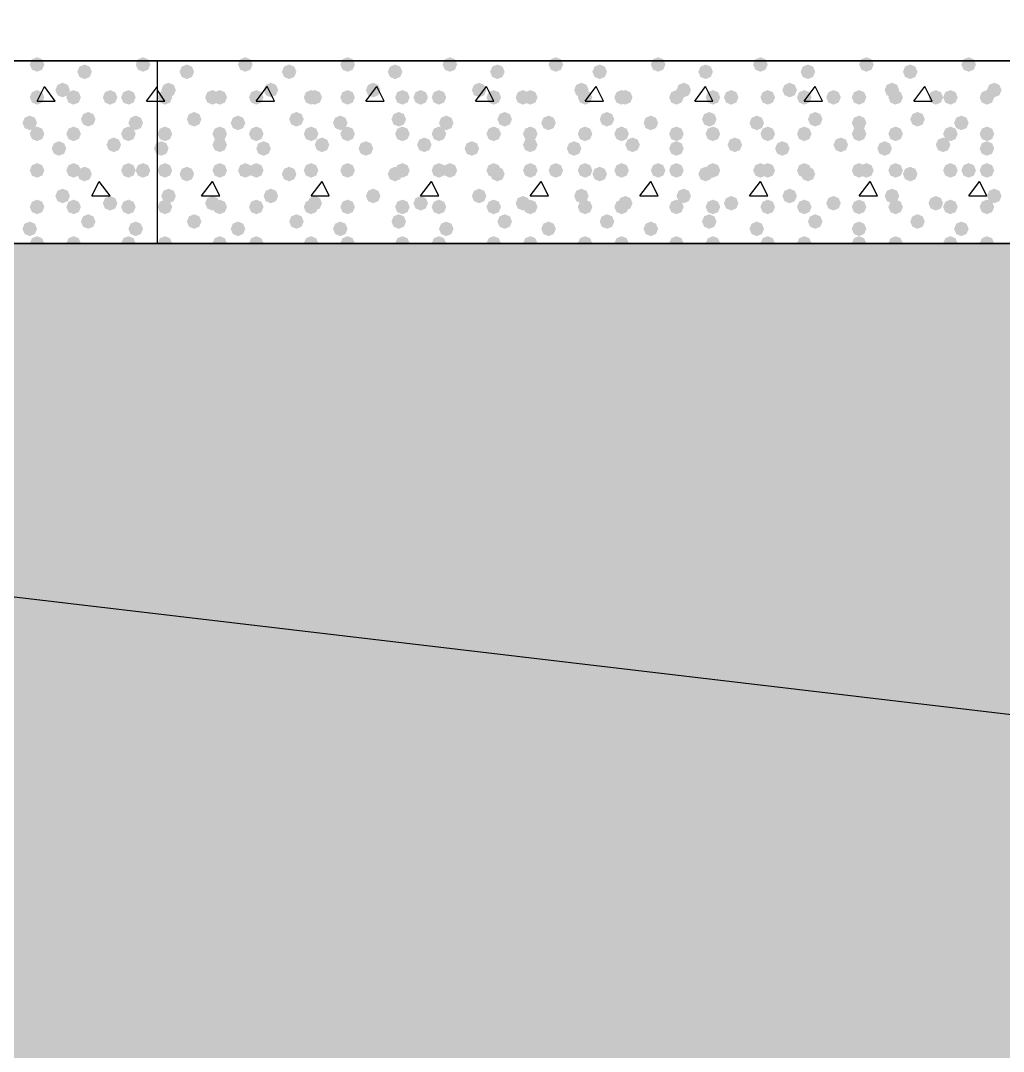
# Model space of a CAD drawing. Header units: millimetres. Extents: x 0 to 420, y 0 to 297.
# Drawn here: x 74.49 to 85.87, y 117.55 to 129.5 of the extents above; entities that cross this region are included whole.
import ezdxf

# ---------------------------------------------------------------- set-up
doc = ezdxf.new("R2010")
doc.units = ezdxf.units.MM
doc.layers.get('0').update_dxf_attribs({"linetype": 'CONTINUOUS'})

msp = doc.modelspace()

# ---------------------------------------------------------------- hatches: boundary and pattern name
at = {"true_color": 0x000007}
for points in [[(74.760667, 128.989667), (74.735796, 128.929871), (74.676, 128.905), (74.616204, 128.929871), (74.591333, 128.989667), (74.616204, 129.049462), (74.676, 129.074333), (74.735796, 129.049463)], [(75.988333, 128.989667), (75.963463, 128.929871), (75.903667, 128.905), (75.843871, 128.929871), (75.819, 128.989667), (75.843871, 129.049462), (75.903667, 129.074333), (75.963462, 129.049463)], [(75.311, 128.905), (75.286129, 128.845204), (75.226333, 128.820333), (75.166537, 128.845204), (75.141667, 128.905), (75.166537, 128.964796), (75.226333, 128.989667), (75.286129, 128.964796)], [(74.760667, 128.608667), (74.735796, 128.548871), (74.676, 128.524), (74.616204, 128.548871), (74.591333, 128.608667), (74.616204, 128.668462), (74.676, 128.693333), (74.735796, 128.668463)], [(75.057, 128.693333), (75.032129, 128.633537), (74.972333, 128.608667), (74.912538, 128.633537), (74.887667, 128.693333), (74.912537, 128.753129), (74.972333, 128.778), (75.032129, 128.753129)], [(75.184, 128.608667), (75.159129, 128.548871), (75.099333, 128.524), (75.039538, 128.548871), (75.014667, 128.608667), (75.039537, 128.668462), (75.099333, 128.693333), (75.159129, 128.668463)], [(75.607333, 128.608667), (75.582463, 128.548871), (75.522667, 128.524), (75.462871, 128.548871), (75.438, 128.608667), (75.462871, 128.668462), (75.522667, 128.693333), (75.582462, 128.668463)], [(75.819, 128.608667), (75.794129, 128.548871), (75.734333, 128.524), (75.674538, 128.548871), (75.649667, 128.608667), (75.674537, 128.668462), (75.734333, 128.693333), (75.794129, 128.668463)], [(75.353333, 128.354667), (75.328463, 128.294871), (75.268667, 128.27), (75.208871, 128.294871), (75.184, 128.354667), (75.208871, 128.414462), (75.268667, 128.439333), (75.328462, 128.414463)], [(74.676, 128.312333), (74.651129, 128.252537), (74.591333, 128.227667), (74.531537, 128.252537), (74.506667, 128.312333), (74.531537, 128.372129), (74.591333, 128.397), (74.651129, 128.372129)], [(75.903667, 128.312333), (75.878796, 128.252537), (75.819, 128.227667), (75.759204, 128.252537), (75.734333, 128.312333), (75.759204, 128.372129), (75.819, 128.397), (75.878796, 128.372129)], [(74.760667, 128.185333), (74.735796, 128.125538), (74.676, 128.100667), (74.616204, 128.125538), (74.591333, 128.185333), (74.616204, 128.245129), (74.676, 128.27), (74.735796, 128.245129)], [(75.184, 128.185333), (75.159129, 128.125538), (75.099333, 128.100667), (75.039538, 128.125538), (75.014667, 128.185333), (75.039537, 128.245129), (75.099333, 128.27), (75.159129, 128.245129)], [(75.819, 128.185333), (75.794129, 128.125538), (75.734333, 128.100667), (75.674538, 128.125538), (75.649667, 128.185333), (75.674537, 128.245129), (75.734333, 128.27), (75.794129, 128.245129)], [(75.014667, 128.016), (74.989796, 127.956204), (74.93, 127.931333), (74.870204, 127.956204), (74.845333, 128.016), (74.870204, 128.075796), (74.93, 128.100667), (74.989796, 128.075796)], [(75.649667, 128.058333), (75.624796, 127.998538), (75.565, 127.973667), (75.505204, 127.998538), (75.480333, 128.058333), (75.505204, 128.118129), (75.565, 128.143), (75.624796, 128.118129)], [(74.760667, 127.762), (74.735796, 127.702204), (74.676, 127.677333), (74.616204, 127.702204), (74.591333, 127.762), (74.616204, 127.821796), (74.676, 127.846667), (74.735796, 127.821796)], [(74.760667, 127.762), (74.735796, 127.702204), (74.676, 127.677333), (74.616204, 127.702204), (74.591333, 127.762), (74.616204, 127.821796), (74.676, 127.846667), (74.735796, 127.821796)], [(75.184, 127.762), (75.159129, 127.702204), (75.099333, 127.677333), (75.039538, 127.702204), (75.014667, 127.762), (75.039537, 127.821796), (75.099333, 127.846667), (75.159129, 127.821796)], [(75.819, 127.762), (75.794129, 127.702204), (75.734333, 127.677333), (75.674538, 127.702204), (75.649667, 127.762), (75.674537, 127.821796), (75.734333, 127.846667), (75.794129, 127.821796)], [(75.988333, 127.762), (75.963463, 127.702204), (75.903667, 127.677333), (75.843871, 127.702204), (75.819, 127.762), (75.843871, 127.821796), (75.903667, 127.846667), (75.963462, 127.821796)], [(75.311, 127.719667), (75.286129, 127.659871), (75.226333, 127.635), (75.166537, 127.659871), (75.141667, 127.719667), (75.166537, 127.779462), (75.226333, 127.804333), (75.286129, 127.779463)], [(75.057, 127.465667), (75.032129, 127.405871), (74.972333, 127.381), (74.912538, 127.405871), (74.887667, 127.465667), (74.912537, 127.525462), (74.972333, 127.550333), (75.032129, 127.525463)], [(74.760667, 127.338667), (74.735796, 127.278871), (74.676, 127.254), (74.616204, 127.278871), (74.591333, 127.338667), (74.616204, 127.398462), (74.676, 127.423333), (74.735796, 127.398463)], [(75.184, 127.338667), (75.159129, 127.278871), (75.099333, 127.254), (75.039538, 127.278871), (75.014667, 127.338667), (75.039537, 127.398462), (75.099333, 127.423333), (75.159129, 127.398463)], [(75.607333, 127.381), (75.582463, 127.321204), (75.522667, 127.296333), (75.462871, 127.321204), (75.438, 127.381), (75.462871, 127.440796), (75.522667, 127.465667), (75.582462, 127.440796)], [(75.819, 127.338667), (75.794129, 127.278871), (75.734333, 127.254), (75.674538, 127.278871), (75.649667, 127.338667), (75.674537, 127.398462), (75.734333, 127.423333), (75.794129, 127.398463)], [(75.353333, 127.169333), (75.328463, 127.109537), (75.268667, 127.084667), (75.208871, 127.109537), (75.184, 127.169333), (75.208871, 127.229129), (75.268667, 127.254), (75.328462, 127.229129)], [(74.676, 127.084667), (74.651129, 127.024871), (74.591333, 127), (74.531537, 127.024871), (74.506667, 127.084667), (74.531537, 127.144462), (74.591333, 127.169333), (74.651129, 127.144463)], [(75.903667, 127.084667), (75.878796, 127.024871), (75.819, 127), (75.759204, 127.024871), (75.734333, 127.084667), (75.759204, 127.144462), (75.819, 127.169333), (75.878796, 127.144463)], [(74.760667, 126.915333), (74.735796, 126.855538), (74.676, 126.830667), (74.616204, 126.855538), (74.591333, 126.915333), (74.616204, 126.975129), (74.676, 127), (74.735796, 126.975129)], [(75.184, 126.915333), (75.159129, 126.855538), (75.099333, 126.830667), (75.039538, 126.855538), (75.014667, 126.915333), (75.039537, 126.975129), (75.099333, 127), (75.159129, 126.975129)], [(75.819, 126.915333), (75.794129, 126.855538), (75.734333, 126.830667), (75.674538, 126.855538), (75.649667, 126.915333), (75.674537, 126.975129), (75.734333, 127), (75.794129, 126.975129)]]:
    msp.add_hatch(color=0, dxfattribs=at).paths.add_polyline_path(points, flags=0)
at = {"true_color": 0x000008}
for points in [[(77.173667, 128.989667), (77.148796, 128.929871), (77.089, 128.905), (77.029204, 128.929871), (77.004333, 128.989667), (77.029204, 129.049462), (77.089, 129.074333), (77.148796, 129.049463)], [(78.359, 128.989667), (78.334129, 128.929871), (78.274333, 128.905), (78.214538, 128.929871), (78.189667, 128.989667), (78.214537, 129.049462), (78.274333, 129.074333), (78.334129, 129.049463)], [(79.544333, 128.989667), (79.519462, 128.929871), (79.459667, 128.905), (79.399871, 128.929871), (79.375, 128.989667), (79.399871, 129.049462), (79.459667, 129.074333), (79.519462, 129.049463)], [(80.772, 128.989667), (80.747129, 128.929871), (80.687333, 128.905), (80.627538, 128.929871), (80.602667, 128.989667), (80.627537, 129.049462), (80.687333, 129.074333), (80.747129, 129.049463)], [(81.957333, 128.989667), (81.932463, 128.929871), (81.872667, 128.905), (81.812871, 128.929871), (81.788, 128.989667), (81.812871, 129.049462), (81.872667, 129.074333), (81.932462, 129.049463)], [(83.142667, 128.989667), (83.117796, 128.929871), (83.058, 128.905), (82.998204, 128.929871), (82.973333, 128.989667), (82.998204, 129.049462), (83.058, 129.074333), (83.117796, 129.049463)], [(84.370333, 128.989667), (84.345463, 128.929871), (84.285667, 128.905), (84.225871, 128.929871), (84.201, 128.989667), (84.225871, 129.049462), (84.285667, 129.074333), (84.345462, 129.049463)], [(85.555667, 128.989667), (85.530796, 128.929871), (85.471, 128.905), (85.411204, 128.929871), (85.386333, 128.989667), (85.411204, 129.049462), (85.471, 129.074333), (85.530796, 129.049463)], [(76.496333, 128.905), (76.471463, 128.845204), (76.411667, 128.820333), (76.351871, 128.845204), (76.327, 128.905), (76.351871, 128.964796), (76.411667, 128.989667), (76.471462, 128.964796)], [(77.681667, 128.905), (77.656796, 128.845204), (77.597, 128.820333), (77.537204, 128.845204), (77.512333, 128.905), (77.537204, 128.964796), (77.597, 128.989667), (77.656796, 128.964796)], [(78.909333, 128.905), (78.884462, 128.845204), (78.824667, 128.820333), (78.764871, 128.845204), (78.74, 128.905), (78.764871, 128.964796), (78.824667, 128.989667), (78.884462, 128.964796)], [(80.094667, 128.905), (80.069796, 128.845204), (80.01, 128.820333), (79.950204, 128.845204), (79.925333, 128.905), (79.950204, 128.964796), (80.01, 128.989667), (80.069796, 128.964796)], [(81.28, 128.905), (81.255129, 128.845204), (81.195333, 128.820333), (81.135538, 128.845204), (81.110667, 128.905), (81.135537, 128.964796), (81.195333, 128.989667), (81.255129, 128.964796)], [(82.507667, 128.905), (82.482796, 128.845204), (82.423, 128.820333), (82.363204, 128.845204), (82.338333, 128.905), (82.363204, 128.964796), (82.423, 128.989667), (82.482796, 128.964796)], [(83.693, 128.905), (83.668129, 128.845204), (83.608333, 128.820333), (83.548537, 128.845204), (83.523667, 128.905), (83.548537, 128.964796), (83.608333, 128.989667), (83.668129, 128.964796)], [(84.878333, 128.905), (84.853463, 128.845204), (84.793667, 128.820333), (84.733871, 128.845204), (84.709, 128.905), (84.733871, 128.964796), (84.793667, 128.989667), (84.853462, 128.964796)], [(76.242333, 128.608667), (76.217463, 128.548871), (76.157667, 128.524), (76.097871, 128.548871), (76.073, 128.608667), (76.097871, 128.668462), (76.157667, 128.693333), (76.217462, 128.668463)], [(76.284667, 128.693333), (76.259796, 128.633537), (76.2, 128.608667), (76.140204, 128.633537), (76.115333, 128.693333), (76.140204, 128.753129), (76.2, 128.778), (76.259796, 128.753129)], [(76.792667, 128.608667), (76.767796, 128.548871), (76.708, 128.524), (76.648204, 128.548871), (76.623333, 128.608667), (76.648204, 128.668462), (76.708, 128.693333), (76.767796, 128.668463)], [(76.877333, 128.608667), (76.852463, 128.548871), (76.792667, 128.524), (76.732871, 128.548871), (76.708, 128.608667), (76.732871, 128.668462), (76.792667, 128.693333), (76.852462, 128.668463)], [(77.300667, 128.608667), (77.275796, 128.548871), (77.216, 128.524), (77.156204, 128.548871), (77.131333, 128.608667), (77.156204, 128.668462), (77.216, 128.693333), (77.275796, 128.668463)], [(77.47, 128.693333), (77.445129, 128.633537), (77.385333, 128.608667), (77.325538, 128.633537), (77.300667, 128.693333), (77.325537, 128.753129), (77.385333, 128.778), (77.445129, 128.753129)], [(77.935667, 128.608667), (77.910796, 128.548871), (77.851, 128.524), (77.791204, 128.548871), (77.766333, 128.608667), (77.791204, 128.668462), (77.851, 128.693333), (77.910796, 128.668463)], [(77.978, 128.608667), (77.953129, 128.548871), (77.893333, 128.524), (77.833537, 128.548871), (77.808667, 128.608667), (77.833537, 128.668462), (77.893333, 128.693333), (77.953129, 128.668463)], [(78.359, 128.608667), (78.334129, 128.548871), (78.274333, 128.524), (78.214538, 128.548871), (78.189667, 128.608667), (78.214537, 128.668462), (78.274333, 128.693333), (78.334129, 128.668463)], [(78.655333, 128.693333), (78.630463, 128.633537), (78.570667, 128.608667), (78.510871, 128.633537), (78.486, 128.693333), (78.510871, 128.753129), (78.570667, 128.778), (78.630462, 128.753129)], [(78.994, 128.608667), (78.969129, 128.548871), (78.909333, 128.524), (78.849538, 128.548871), (78.824667, 128.608667), (78.849537, 128.668462), (78.909333, 128.693333), (78.969129, 128.668463)], [(79.205667, 128.608667), (79.180796, 128.548871), (79.121, 128.524), (79.061204, 128.548871), (79.036333, 128.608667), (79.061204, 128.668462), (79.121, 128.693333), (79.180796, 128.668463)], [(79.417333, 128.608667), (79.392463, 128.548871), (79.332667, 128.524), (79.272871, 128.548871), (79.248, 128.608667), (79.272871, 128.668462), (79.332667, 128.693333), (79.392462, 128.668463)], [(79.883, 128.693333), (79.858129, 128.633537), (79.798333, 128.608667), (79.738537, 128.633537), (79.713667, 128.693333), (79.738537, 128.753129), (79.798333, 128.778), (79.858129, 128.753129)], [(80.052333, 128.608667), (80.027463, 128.548871), (79.967667, 128.524), (79.907871, 128.548871), (79.883, 128.608667), (79.907871, 128.668462), (79.967667, 128.693333), (80.027462, 128.668463)], [(80.391, 128.608667), (80.366129, 128.548871), (80.306333, 128.524), (80.246537, 128.548871), (80.221667, 128.608667), (80.246537, 128.668462), (80.306333, 128.693333), (80.366129, 128.668463)], [(80.475667, 128.608667), (80.450796, 128.548871), (80.391, 128.524), (80.331204, 128.548871), (80.306333, 128.608667), (80.331204, 128.668462), (80.391, 128.693333), (80.450796, 128.668463)], [(81.068333, 128.693333), (81.043463, 128.633537), (80.983667, 128.608667), (80.923871, 128.633537), (80.899, 128.693333), (80.923871, 128.753129), (80.983667, 128.778), (81.043462, 128.753129)], [(81.110667, 128.608667), (81.085796, 128.548871), (81.026, 128.524), (80.966204, 128.548871), (80.941333, 128.608667), (80.966204, 128.668462), (81.026, 128.693333), (81.085796, 128.668463)], [(81.534, 128.608667), (81.509129, 128.548871), (81.449333, 128.524), (81.389538, 128.548871), (81.364667, 128.608667), (81.389537, 128.668462), (81.449333, 128.693333), (81.509129, 128.668463)], [(81.576333, 128.608667), (81.551463, 128.548871), (81.491667, 128.524), (81.431871, 128.548871), (81.407, 128.608667), (81.431871, 128.668462), (81.491667, 128.693333), (81.551462, 128.668463)], [(82.169, 128.608667), (82.144129, 128.548871), (82.084333, 128.524), (82.024538, 128.548871), (81.999667, 128.608667), (82.024537, 128.668462), (82.084333, 128.693333), (82.144129, 128.668463)], [(82.253667, 128.693333), (82.228796, 128.633537), (82.169, 128.608667), (82.109204, 128.633537), (82.084333, 128.693333), (82.109204, 128.753129), (82.169, 128.778), (82.228796, 128.753129)], [(82.592333, 128.608667), (82.567463, 128.548871), (82.507667, 128.524), (82.447871, 128.548871), (82.423, 128.608667), (82.447871, 128.668462), (82.507667, 128.693333), (82.567462, 128.668463)], [(82.804, 128.608667), (82.779129, 128.548871), (82.719333, 128.524), (82.659538, 128.548871), (82.634667, 128.608667), (82.659537, 128.668462), (82.719333, 128.693333), (82.779129, 128.668463)], [(83.227333, 128.608667), (83.202463, 128.548871), (83.142667, 128.524), (83.082871, 128.548871), (83.058, 128.608667), (83.082871, 128.668462), (83.142667, 128.693333), (83.202462, 128.668463)], [(83.481333, 128.693333), (83.456463, 128.633537), (83.396667, 128.608667), (83.336871, 128.633537), (83.312, 128.693333), (83.336871, 128.753129), (83.396667, 128.778), (83.456462, 128.753129)], [(83.650667, 128.608667), (83.625796, 128.548871), (83.566, 128.524), (83.506204, 128.548871), (83.481333, 128.608667), (83.506204, 128.668462), (83.566, 128.693333), (83.625796, 128.668463)], [(83.989333, 128.608667), (83.964462, 128.548871), (83.904667, 128.524), (83.844871, 128.548871), (83.82, 128.608667), (83.844871, 128.668462), (83.904667, 128.693333), (83.964462, 128.668463)], [(84.285667, 128.608667), (84.260796, 128.548871), (84.201, 128.524), (84.141204, 128.548871), (84.116333, 128.608667), (84.141204, 128.668462), (84.201, 128.693333), (84.260796, 128.668463)], [(84.666667, 128.693333), (84.641796, 128.633537), (84.582, 128.608667), (84.522204, 128.633537), (84.497333, 128.693333), (84.522204, 128.753129), (84.582, 128.778), (84.641796, 128.753129)], [(84.709, 128.608667), (84.684129, 128.548871), (84.624333, 128.524), (84.564538, 128.548871), (84.539667, 128.608667), (84.564537, 128.668462), (84.624333, 128.693333), (84.684129, 128.668463)], [(85.174667, 128.608667), (85.149796, 128.548871), (85.09, 128.524), (85.030204, 128.548871), (85.005333, 128.608667), (85.030204, 128.668462), (85.09, 128.693333), (85.149796, 128.668463)], [(85.344, 128.608667), (85.319129, 128.548871), (85.259333, 128.524), (85.199538, 128.548871), (85.174667, 128.608667), (85.199537, 128.668462), (85.259333, 128.693333), (85.319129, 128.668463)], [(85.767333, 128.608667), (85.742463, 128.548871), (85.682667, 128.524), (85.622871, 128.548871), (85.598, 128.608667), (85.622871, 128.668462), (85.682667, 128.693333), (85.742462, 128.668463)], [(85.852, 128.693333), (85.827129, 128.633537), (85.767333, 128.608667), (85.707538, 128.633537), (85.682667, 128.693333), (85.707537, 128.753129), (85.767333, 128.778), (85.827129, 128.753129)], [(76.581, 128.354667), (76.556129, 128.294871), (76.496333, 128.27), (76.436537, 128.294871), (76.411667, 128.354667), (76.436537, 128.414462), (76.496333, 128.439333), (76.556129, 128.414463)], [(77.766333, 128.354667), (77.741462, 128.294871), (77.681667, 128.27), (77.621871, 128.294871), (77.597, 128.354667), (77.621871, 128.414462), (77.681667, 128.439333), (77.741462, 128.414463)], [(78.951667, 128.354667), (78.926796, 128.294871), (78.867, 128.27), (78.807204, 128.294871), (78.782333, 128.354667), (78.807204, 128.414462), (78.867, 128.439333), (78.926796, 128.414463)], [(80.179333, 128.354667), (80.154462, 128.294871), (80.094667, 128.27), (80.034871, 128.294871), (80.01, 128.354667), (80.034871, 128.414462), (80.094667, 128.439333), (80.154462, 128.414463)], [(81.364667, 128.354667), (81.339796, 128.294871), (81.28, 128.27), (81.220204, 128.294871), (81.195333, 128.354667), (81.220204, 128.414462), (81.28, 128.439333), (81.339796, 128.414463)], [(82.55, 128.354667), (82.525129, 128.294871), (82.465333, 128.27), (82.405538, 128.294871), (82.380667, 128.354667), (82.405537, 128.414462), (82.465333, 128.439333), (82.525129, 128.414463)], [(83.777667, 128.354667), (83.752796, 128.294871), (83.693, 128.27), (83.633204, 128.294871), (83.608333, 128.354667), (83.633204, 128.414462), (83.693, 128.439333), (83.752796, 128.414463)], [(84.963, 128.354667), (84.938129, 128.294871), (84.878333, 128.27), (84.818537, 128.294871), (84.793667, 128.354667), (84.818537, 128.414462), (84.878333, 128.439333), (84.938129, 128.414463)], [(77.089, 128.312333), (77.064129, 128.252537), (77.004333, 128.227667), (76.944538, 128.252537), (76.919667, 128.312333), (76.944537, 128.372129), (77.004333, 128.397), (77.064129, 128.372129)], [(78.274333, 128.312333), (78.249462, 128.252537), (78.189667, 128.227667), (78.129871, 128.252537), (78.105, 128.312333), (78.129871, 128.372129), (78.189667, 128.397), (78.249462, 128.372129)], [(79.502, 128.312333), (79.477129, 128.252537), (79.417333, 128.227667), (79.357538, 128.252537), (79.332667, 128.312333), (79.357537, 128.372129), (79.417333, 128.397), (79.477129, 128.372129)], [(80.687333, 128.312333), (80.662463, 128.252537), (80.602667, 128.227667), (80.542871, 128.252537), (80.518, 128.312333), (80.542871, 128.372129), (80.602667, 128.397), (80.662462, 128.372129)], [(81.872667, 128.312333), (81.847796, 128.252537), (81.788, 128.227667), (81.728204, 128.252537), (81.703333, 128.312333), (81.728204, 128.372129), (81.788, 128.397), (81.847796, 128.372129)], [(83.100333, 128.312333), (83.075463, 128.252537), (83.015667, 128.227667), (82.955871, 128.252537), (82.931, 128.312333), (82.955871, 128.372129), (83.015667, 128.397), (83.075462, 128.372129)], [(84.285667, 128.312333), (84.260796, 128.252537), (84.201, 128.227667), (84.141204, 128.252537), (84.116333, 128.312333), (84.141204, 128.372129), (84.201, 128.397), (84.260796, 128.372129)], [(85.471, 128.312333), (85.446129, 128.252537), (85.386333, 128.227667), (85.326537, 128.252537), (85.301667, 128.312333), (85.326537, 128.372129), (85.386333, 128.397), (85.446129, 128.372129)], [(76.242333, 128.185333), (76.217463, 128.125538), (76.157667, 128.100667), (76.097871, 128.125538), (76.073, 128.185333), (76.097871, 128.245129), (76.157667, 128.27), (76.217462, 128.245129)], [(76.877333, 128.185333), (76.852463, 128.125538), (76.792667, 128.100667), (76.732871, 128.125538), (76.708, 128.185333), (76.732871, 128.245129), (76.792667, 128.27), (76.852462, 128.245129)], [(77.300667, 128.185333), (77.275796, 128.125538), (77.216, 128.100667), (77.156204, 128.125538), (77.131333, 128.185333), (77.156204, 128.245129), (77.216, 128.27), (77.275796, 128.245129)], [(77.935667, 128.185333), (77.910796, 128.125538), (77.851, 128.100667), (77.791204, 128.125538), (77.766333, 128.185333), (77.791204, 128.245129), (77.851, 128.27), (77.910796, 128.245129)], [(78.359, 128.185333), (78.334129, 128.125538), (78.274333, 128.100667), (78.214538, 128.125538), (78.189667, 128.185333), (78.214537, 128.245129), (78.274333, 128.27), (78.334129, 128.245129)], [(78.994, 128.185333), (78.969129, 128.125538), (78.909333, 128.100667), (78.849538, 128.125538), (78.824667, 128.185333), (78.849537, 128.245129), (78.909333, 128.27), (78.969129, 128.245129)], [(79.417333, 128.185333), (79.392463, 128.125538), (79.332667, 128.100667), (79.272871, 128.125538), (79.248, 128.185333), (79.272871, 128.245129), (79.332667, 128.27), (79.392462, 128.245129)], [(80.052333, 128.185333), (80.027463, 128.125538), (79.967667, 128.100667), (79.907871, 128.125538), (79.883, 128.185333), (79.907871, 128.245129), (79.967667, 128.27), (80.027462, 128.245129)], [(80.475667, 128.185333), (80.450796, 128.125538), (80.391, 128.100667), (80.331204, 128.125538), (80.306333, 128.185333), (80.331204, 128.245129), (80.391, 128.27), (80.450796, 128.245129)], [(81.110667, 128.185333), (81.085796, 128.125538), (81.026, 128.100667), (80.966204, 128.125538), (80.941333, 128.185333), (80.966204, 128.245129), (81.026, 128.27), (81.085796, 128.245129)], [(81.534, 128.185333), (81.509129, 128.125538), (81.449333, 128.100667), (81.389538, 128.125538), (81.364667, 128.185333), (81.389537, 128.245129), (81.449333, 128.27), (81.509129, 128.245129)], [(82.169, 128.185333), (82.144129, 128.125538), (82.084333, 128.100667), (82.024538, 128.125538), (81.999667, 128.185333), (82.024537, 128.245129), (82.084333, 128.27), (82.144129, 128.245129)], [(82.592333, 128.185333), (82.567463, 128.125538), (82.507667, 128.100667), (82.447871, 128.125538), (82.423, 128.185333), (82.447871, 128.245129), (82.507667, 128.27), (82.567462, 128.245129)], [(83.227333, 128.185333), (83.202463, 128.125538), (83.142667, 128.100667), (83.082871, 128.125538), (83.058, 128.185333), (83.082871, 128.245129), (83.142667, 128.27), (83.202462, 128.245129)], [(83.650667, 128.185333), (83.625796, 128.125538), (83.566, 128.100667), (83.506204, 128.125538), (83.481333, 128.185333), (83.506204, 128.245129), (83.566, 128.27), (83.625796, 128.245129)], [(84.285667, 128.185333), (84.260796, 128.125538), (84.201, 128.100667), (84.141204, 128.125538), (84.116333, 128.185333), (84.141204, 128.245129), (84.201, 128.27), (84.260796, 128.245129)], [(84.709, 128.185333), (84.684129, 128.125538), (84.624333, 128.100667), (84.564538, 128.125538), (84.539667, 128.185333), (84.564537, 128.245129), (84.624333, 128.27), (84.684129, 128.245129)], [(85.344, 128.185333), (85.319129, 128.125538), (85.259333, 128.100667), (85.199538, 128.125538), (85.174667, 128.185333), (85.199537, 128.245129), (85.259333, 128.27), (85.319129, 128.245129)], [(85.767333, 128.185333), (85.742463, 128.125538), (85.682667, 128.100667), (85.622871, 128.125538), (85.598, 128.185333), (85.622871, 128.245129), (85.682667, 128.27), (85.742462, 128.245129)], [(76.2, 128.016), (76.175129, 127.956204), (76.115333, 127.931333), (76.055538, 127.956204), (76.030667, 128.016), (76.055537, 128.075796), (76.115333, 128.100667), (76.175129, 128.075796)], [(76.877333, 128.058333), (76.852463, 127.998538), (76.792667, 127.973667), (76.732871, 127.998538), (76.708, 128.058333), (76.732871, 128.118129), (76.792667, 128.143), (76.852462, 128.118129)], [(77.385333, 128.016), (77.360463, 127.956204), (77.300667, 127.931333), (77.240871, 127.956204), (77.216, 128.016), (77.240871, 128.075796), (77.300667, 128.100667), (77.360462, 128.075796)], [(78.062667, 128.058333), (78.037796, 127.998538), (77.978, 127.973667), (77.918204, 127.998538), (77.893333, 128.058333), (77.918204, 128.118129), (77.978, 128.143), (78.037796, 128.118129)], [(78.570667, 128.016), (78.545796, 127.956204), (78.486, 127.931333), (78.426204, 127.956204), (78.401333, 128.016), (78.426204, 128.075796), (78.486, 128.100667), (78.545796, 128.075796)], [(79.248, 128.058333), (79.223129, 127.998538), (79.163333, 127.973667), (79.103538, 127.998538), (79.078667, 128.058333), (79.103537, 128.118129), (79.163333, 128.143), (79.223129, 128.118129)], [(79.798333, 128.016), (79.773463, 127.956204), (79.713667, 127.931333), (79.653871, 127.956204), (79.629, 128.016), (79.653871, 128.075796), (79.713667, 128.100667), (79.773462, 128.075796)], [(80.475667, 128.058333), (80.450796, 127.998538), (80.391, 127.973667), (80.331204, 127.998538), (80.306333, 128.058333), (80.331204, 128.118129), (80.391, 128.143), (80.450796, 128.118129)], [(80.983667, 128.016), (80.958796, 127.956204), (80.899, 127.931333), (80.839204, 127.956204), (80.814333, 128.016), (80.839204, 128.075796), (80.899, 128.100667), (80.958796, 128.075796)], [(81.661, 128.058333), (81.636129, 127.998538), (81.576333, 127.973667), (81.516537, 127.998538), (81.491667, 128.058333), (81.516537, 128.118129), (81.576333, 128.143), (81.636129, 128.118129)], [(82.169, 128.016), (82.144129, 127.956204), (82.084333, 127.931333), (82.024538, 127.956204), (81.999667, 128.016), (82.024537, 128.075796), (82.084333, 128.100667), (82.144129, 128.075796)], [(82.846333, 128.058333), (82.821462, 127.998538), (82.761667, 127.973667), (82.701871, 127.998538), (82.677, 128.058333), (82.701871, 128.118129), (82.761667, 128.143), (82.821462, 128.118129)], [(83.396667, 128.016), (83.371796, 127.956204), (83.312, 127.931333), (83.252204, 127.956204), (83.227333, 128.016), (83.252204, 128.075796), (83.312, 128.100667), (83.371796, 128.075796)], [(84.074, 128.058333), (84.049129, 127.998538), (83.989333, 127.973667), (83.929538, 127.998538), (83.904667, 128.058333), (83.929537, 128.118129), (83.989333, 128.143), (84.049129, 128.118129)], [(84.582, 128.016), (84.557129, 127.956204), (84.497333, 127.931333), (84.437538, 127.956204), (84.412667, 128.016), (84.437537, 128.075796), (84.497333, 128.100667), (84.557129, 128.075796)], [(85.259333, 128.058333), (85.234462, 127.998538), (85.174667, 127.973667), (85.114871, 127.998538), (85.09, 128.058333), (85.114871, 128.118129), (85.174667, 128.143), (85.234462, 128.118129)], [(85.767333, 128.016), (85.742463, 127.956204), (85.682667, 127.931333), (85.622871, 127.956204), (85.598, 128.016), (85.622871, 128.075796), (85.682667, 128.100667), (85.742462, 128.075796)], [(76.242333, 127.762), (76.217463, 127.702204), (76.157667, 127.677333), (76.097871, 127.702204), (76.073, 127.762), (76.097871, 127.821796), (76.157667, 127.846667), (76.217462, 127.821796)], [(76.877333, 127.762), (76.852463, 127.702204), (76.792667, 127.677333), (76.732871, 127.702204), (76.708, 127.762), (76.732871, 127.821796), (76.792667, 127.846667), (76.852462, 127.821796)], [(77.173667, 127.762), (77.148796, 127.702204), (77.089, 127.677333), (77.029204, 127.702204), (77.004333, 127.762), (77.029204, 127.821796), (77.089, 127.846667), (77.148796, 127.821796)], [(77.300667, 127.762), (77.275796, 127.702204), (77.216, 127.677333), (77.156204, 127.702204), (77.131333, 127.762), (77.156204, 127.821796), (77.216, 127.846667), (77.275796, 127.821796)], [(77.935667, 127.762), (77.910796, 127.702204), (77.851, 127.677333), (77.791204, 127.702204), (77.766333, 127.762), (77.791204, 127.821796), (77.851, 127.846667), (77.910796, 127.821796)], [(78.359, 127.762), (78.334129, 127.702204), (78.274333, 127.677333), (78.214538, 127.702204), (78.189667, 127.762), (78.214537, 127.821796), (78.274333, 127.846667), (78.334129, 127.821796)], [(78.359, 127.762), (78.334129, 127.702204), (78.274333, 127.677333), (78.214538, 127.702204), (78.189667, 127.762), (78.214537, 127.821796), (78.274333, 127.846667), (78.334129, 127.821796)], [(78.994, 127.762), (78.969129, 127.702204), (78.909333, 127.677333), (78.849538, 127.702204), (78.824667, 127.762), (78.849537, 127.821796), (78.909333, 127.846667), (78.969129, 127.821796)], [(79.417333, 127.762), (79.392463, 127.702204), (79.332667, 127.677333), (79.272871, 127.702204), (79.248, 127.762), (79.272871, 127.821796), (79.332667, 127.846667), (79.392462, 127.821796)], [(79.544333, 127.762), (79.519462, 127.702204), (79.459667, 127.677333), (79.399871, 127.702204), (79.375, 127.762), (79.399871, 127.821796), (79.459667, 127.846667), (79.519462, 127.821796)], [(80.052333, 127.762), (80.027463, 127.702204), (79.967667, 127.677333), (79.907871, 127.702204), (79.883, 127.762), (79.907871, 127.821796), (79.967667, 127.846667), (80.027462, 127.821796)], [(80.475667, 127.762), (80.450796, 127.702204), (80.391, 127.677333), (80.331204, 127.702204), (80.306333, 127.762), (80.331204, 127.821796), (80.391, 127.846667), (80.450796, 127.821796)], [(80.772, 127.762), (80.747129, 127.702204), (80.687333, 127.677333), (80.627538, 127.702204), (80.602667, 127.762), (80.627537, 127.821796), (80.687333, 127.846667), (80.747129, 127.821796)], [(81.110667, 127.762), (81.085796, 127.702204), (81.026, 127.677333), (80.966204, 127.702204), (80.941333, 127.762), (80.966204, 127.821796), (81.026, 127.846667), (81.085796, 127.821796)], [(81.534, 127.762), (81.509129, 127.702204), (81.449333, 127.677333), (81.389538, 127.702204), (81.364667, 127.762), (81.389537, 127.821796), (81.449333, 127.846667), (81.509129, 127.821796)], [(81.957333, 127.762), (81.932463, 127.702204), (81.872667, 127.677333), (81.812871, 127.702204), (81.788, 127.762), (81.812871, 127.821796), (81.872667, 127.846667), (81.932462, 127.821796)], [(82.169, 127.762), (82.144129, 127.702204), (82.084333, 127.677333), (82.024538, 127.702204), (81.999667, 127.762), (82.024537, 127.821796), (82.084333, 127.846667), (82.144129, 127.821796)], [(82.592333, 127.762), (82.567463, 127.702204), (82.507667, 127.677333), (82.447871, 127.702204), (82.423, 127.762), (82.447871, 127.821796), (82.507667, 127.846667), (82.567462, 127.821796)], [(83.142667, 127.762), (83.117796, 127.702204), (83.058, 127.677333), (82.998204, 127.702204), (82.973333, 127.762), (82.998204, 127.821796), (83.058, 127.846667), (83.117796, 127.821796)], [(83.227333, 127.762), (83.202463, 127.702204), (83.142667, 127.677333), (83.082871, 127.702204), (83.058, 127.762), (83.082871, 127.821796), (83.142667, 127.846667), (83.202462, 127.821796)], [(83.650667, 127.762), (83.625796, 127.702204), (83.566, 127.677333), (83.506204, 127.702204), (83.481333, 127.762), (83.506204, 127.821796), (83.566, 127.846667), (83.625796, 127.821796)], [(84.285667, 127.762), (84.260796, 127.702204), (84.201, 127.677333), (84.141204, 127.702204), (84.116333, 127.762), (84.141204, 127.821796), (84.201, 127.846667), (84.260796, 127.821796)], [(84.370333, 127.762), (84.345463, 127.702204), (84.285667, 127.677333), (84.225871, 127.702204), (84.201, 127.762), (84.225871, 127.821796), (84.285667, 127.846667), (84.345462, 127.821796)], [(84.709, 127.762), (84.684129, 127.702204), (84.624333, 127.677333), (84.564538, 127.702204), (84.539667, 127.762), (84.564537, 127.821796), (84.624333, 127.846667), (84.684129, 127.821796)], [(85.344, 127.762), (85.319129, 127.702204), (85.259333, 127.677333), (85.199538, 127.702204), (85.174667, 127.762), (85.199537, 127.821796), (85.259333, 127.846667), (85.319129, 127.821796)], [(85.555667, 127.762), (85.530796, 127.702204), (85.471, 127.677333), (85.411204, 127.702204), (85.386333, 127.762), (85.411204, 127.821796), (85.471, 127.846667), (85.530796, 127.821796)], [(85.767333, 127.762), (85.742463, 127.702204), (85.682667, 127.677333), (85.622871, 127.702204), (85.598, 127.762), (85.622871, 127.821796), (85.682667, 127.846667), (85.742462, 127.821796)], [(76.496333, 127.719667), (76.471463, 127.659871), (76.411667, 127.635), (76.351871, 127.659871), (76.327, 127.719667), (76.351871, 127.779462), (76.411667, 127.804333), (76.471462, 127.779463)], [(77.681667, 127.719667), (77.656796, 127.659871), (77.597, 127.635), (77.537204, 127.659871), (77.512333, 127.719667), (77.537204, 127.779462), (77.597, 127.804333), (77.656796, 127.779463)], [(78.909333, 127.719667), (78.884462, 127.659871), (78.824667, 127.635), (78.764871, 127.659871), (78.74, 127.719667), (78.764871, 127.779462), (78.824667, 127.804333), (78.884462, 127.779463)], [(80.094667, 127.719667), (80.069796, 127.659871), (80.01, 127.635), (79.950204, 127.659871), (79.925333, 127.719667), (79.950204, 127.779462), (80.01, 127.804333), (80.069796, 127.779463)], [(81.28, 127.719667), (81.255129, 127.659871), (81.195333, 127.635), (81.135538, 127.659871), (81.110667, 127.719667), (81.135537, 127.779462), (81.195333, 127.804333), (81.255129, 127.779463)], [(82.507667, 127.719667), (82.482796, 127.659871), (82.423, 127.635), (82.363204, 127.659871), (82.338333, 127.719667), (82.363204, 127.779462), (82.423, 127.804333), (82.482796, 127.779463)], [(83.693, 127.719667), (83.668129, 127.659871), (83.608333, 127.635), (83.548537, 127.659871), (83.523667, 127.719667), (83.548537, 127.779462), (83.608333, 127.804333), (83.668129, 127.779463)], [(84.878333, 127.719667), (84.853463, 127.659871), (84.793667, 127.635), (84.733871, 127.659871), (84.709, 127.719667), (84.733871, 127.779462), (84.793667, 127.804333), (84.853462, 127.779463)], [(76.284667, 127.465667), (76.259796, 127.405871), (76.2, 127.381), (76.140204, 127.405871), (76.115333, 127.465667), (76.140204, 127.525462), (76.2, 127.550333), (76.259796, 127.525463)], [(77.47, 127.465667), (77.445129, 127.405871), (77.385333, 127.381), (77.325538, 127.405871), (77.300667, 127.465667), (77.325537, 127.525462), (77.385333, 127.550333), (77.445129, 127.525463)], [(78.655333, 127.465667), (78.630463, 127.405871), (78.570667, 127.381), (78.510871, 127.405871), (78.486, 127.465667), (78.510871, 127.525462), (78.570667, 127.550333), (78.630462, 127.525463)], [(79.883, 127.465667), (79.858129, 127.405871), (79.798333, 127.381), (79.738537, 127.405871), (79.713667, 127.465667), (79.738537, 127.525462), (79.798333, 127.550333), (79.858129, 127.525463)], [(81.068333, 127.465667), (81.043463, 127.405871), (80.983667, 127.381), (80.923871, 127.405871), (80.899, 127.465667), (80.923871, 127.525462), (80.983667, 127.550333), (81.043462, 127.525463)], [(82.253667, 127.465667), (82.228796, 127.405871), (82.169, 127.381), (82.109204, 127.405871), (82.084333, 127.465667), (82.109204, 127.525462), (82.169, 127.550333), (82.228796, 127.525463)], [(83.481333, 127.465667), (83.456463, 127.405871), (83.396667, 127.381), (83.336871, 127.405871), (83.312, 127.465667), (83.336871, 127.525462), (83.396667, 127.550333), (83.456462, 127.525463)], [(84.666667, 127.465667), (84.641796, 127.405871), (84.582, 127.381), (84.522204, 127.405871), (84.497333, 127.465667), (84.522204, 127.525462), (84.582, 127.550333), (84.641796, 127.525463)], [(85.852, 127.465667), (85.827129, 127.405871), (85.767333, 127.381), (85.707538, 127.405871), (85.682667, 127.465667), (85.707537, 127.525462), (85.767333, 127.550333), (85.827129, 127.525463)], [(76.242333, 127.338667), (76.217463, 127.278871), (76.157667, 127.254), (76.097871, 127.278871), (76.073, 127.338667), (76.097871, 127.398462), (76.157667, 127.423333), (76.217462, 127.398463)], [(76.792667, 127.381), (76.767796, 127.321204), (76.708, 127.296333), (76.648204, 127.321204), (76.623333, 127.381), (76.648204, 127.440796), (76.708, 127.465667), (76.767796, 127.440796)], [(76.877333, 127.338667), (76.852463, 127.278871), (76.792667, 127.254), (76.732871, 127.278871), (76.708, 127.338667), (76.732871, 127.398462), (76.792667, 127.423333), (76.852462, 127.398463)], [(77.300667, 127.338667), (77.275796, 127.278871), (77.216, 127.254), (77.156204, 127.278871), (77.131333, 127.338667), (77.156204, 127.398462), (77.216, 127.423333), (77.275796, 127.398463)], [(77.935667, 127.338667), (77.910796, 127.278871), (77.851, 127.254), (77.791204, 127.278871), (77.766333, 127.338667), (77.791204, 127.398462), (77.851, 127.423333), (77.910796, 127.398463)], [(77.978, 127.381), (77.953129, 127.321204), (77.893333, 127.296333), (77.833537, 127.321204), (77.808667, 127.381), (77.833537, 127.440796), (77.893333, 127.465667), (77.953129, 127.440796)], [(78.359, 127.338667), (78.334129, 127.278871), (78.274333, 127.254), (78.214538, 127.278871), (78.189667, 127.338667), (78.214537, 127.398462), (78.274333, 127.423333), (78.334129, 127.398463)], [(78.994, 127.338667), (78.969129, 127.278871), (78.909333, 127.254), (78.849538, 127.278871), (78.824667, 127.338667), (78.849537, 127.398462), (78.909333, 127.423333), (78.969129, 127.398463)], [(79.205667, 127.381), (79.180796, 127.321204), (79.121, 127.296333), (79.061204, 127.321204), (79.036333, 127.381), (79.061204, 127.440796), (79.121, 127.465667), (79.180796, 127.440796)], [(79.417333, 127.338667), (79.392463, 127.278871), (79.332667, 127.254), (79.272871, 127.278871), (79.248, 127.338667), (79.272871, 127.398462), (79.332667, 127.423333), (79.392462, 127.398463)], [(80.052333, 127.338667), (80.027463, 127.278871), (79.967667, 127.254), (79.907871, 127.278871), (79.883, 127.338667), (79.907871, 127.398462), (79.967667, 127.423333), (80.027462, 127.398463)], [(80.391, 127.381), (80.366129, 127.321204), (80.306333, 127.296333), (80.246537, 127.321204), (80.221667, 127.381), (80.246537, 127.440796), (80.306333, 127.465667), (80.366129, 127.440796)], [(80.475667, 127.338667), (80.450796, 127.278871), (80.391, 127.254), (80.331204, 127.278871), (80.306333, 127.338667), (80.331204, 127.398462), (80.391, 127.423333), (80.450796, 127.398463)], [(81.110667, 127.338667), (81.085796, 127.278871), (81.026, 127.254), (80.966204, 127.278871), (80.941333, 127.338667), (80.966204, 127.398462), (81.026, 127.423333), (81.085796, 127.398463)], [(81.534, 127.338667), (81.509129, 127.278871), (81.449333, 127.254), (81.389538, 127.278871), (81.364667, 127.338667), (81.389537, 127.398462), (81.449333, 127.423333), (81.509129, 127.398463)], [(81.576333, 127.381), (81.551463, 127.321204), (81.491667, 127.296333), (81.431871, 127.321204), (81.407, 127.381), (81.431871, 127.440796), (81.491667, 127.465667), (81.551462, 127.440796)], [(82.169, 127.338667), (82.144129, 127.278871), (82.084333, 127.254), (82.024538, 127.278871), (81.999667, 127.338667), (82.024537, 127.398462), (82.084333, 127.423333), (82.144129, 127.398463)], [(82.592333, 127.338667), (82.567463, 127.278871), (82.507667, 127.254), (82.447871, 127.278871), (82.423, 127.338667), (82.447871, 127.398462), (82.507667, 127.423333), (82.567462, 127.398463)], [(82.804, 127.381), (82.779129, 127.321204), (82.719333, 127.296333), (82.659538, 127.321204), (82.634667, 127.381), (82.659537, 127.440796), (82.719333, 127.465667), (82.779129, 127.440796)], [(83.227333, 127.338667), (83.202463, 127.278871), (83.142667, 127.254), (83.082871, 127.278871), (83.058, 127.338667), (83.082871, 127.398462), (83.142667, 127.423333), (83.202462, 127.398463)], [(83.650667, 127.338667), (83.625796, 127.278871), (83.566, 127.254), (83.506204, 127.278871), (83.481333, 127.338667), (83.506204, 127.398462), (83.566, 127.423333), (83.625796, 127.398463)], [(83.989333, 127.381), (83.964462, 127.321204), (83.904667, 127.296333), (83.844871, 127.321204), (83.82, 127.381), (83.844871, 127.440796), (83.904667, 127.465667), (83.964462, 127.440796)], [(84.285667, 127.338667), (84.260796, 127.278871), (84.201, 127.254), (84.141204, 127.278871), (84.116333, 127.338667), (84.141204, 127.398462), (84.201, 127.423333), (84.260796, 127.398463)], [(84.709, 127.338667), (84.684129, 127.278871), (84.624333, 127.254), (84.564538, 127.278871), (84.539667, 127.338667), (84.564537, 127.398462), (84.624333, 127.423333), (84.684129, 127.398463)], [(85.174667, 127.381), (85.149796, 127.321204), (85.09, 127.296333), (85.030204, 127.321204), (85.005333, 127.381), (85.030204, 127.440796), (85.09, 127.465667), (85.149796, 127.440796)], [(85.344, 127.338667), (85.319129, 127.278871), (85.259333, 127.254), (85.199538, 127.278871), (85.174667, 127.338667), (85.199537, 127.398462), (85.259333, 127.423333), (85.319129, 127.398463)], [(85.767333, 127.338667), (85.742463, 127.278871), (85.682667, 127.254), (85.622871, 127.278871), (85.598, 127.338667), (85.622871, 127.398462), (85.682667, 127.423333), (85.742462, 127.398463)], [(76.581, 127.169333), (76.556129, 127.109537), (76.496333, 127.084667), (76.436537, 127.109537), (76.411667, 127.169333), (76.436537, 127.229129), (76.496333, 127.254), (76.556129, 127.229129)], [(77.766333, 127.169333), (77.741462, 127.109537), (77.681667, 127.084667), (77.621871, 127.109537), (77.597, 127.169333), (77.621871, 127.229129), (77.681667, 127.254), (77.741462, 127.229129)], [(78.951667, 127.169333), (78.926796, 127.109537), (78.867, 127.084667), (78.807204, 127.109537), (78.782333, 127.169333), (78.807204, 127.229129), (78.867, 127.254), (78.926796, 127.229129)], [(80.179333, 127.169333), (80.154462, 127.109537), (80.094667, 127.084667), (80.034871, 127.109537), (80.01, 127.169333), (80.034871, 127.229129), (80.094667, 127.254), (80.154462, 127.229129)], [(81.364667, 127.169333), (81.339796, 127.109537), (81.28, 127.084667), (81.220204, 127.109537), (81.195333, 127.169333), (81.220204, 127.229129), (81.28, 127.254), (81.339796, 127.229129)], [(82.55, 127.169333), (82.525129, 127.109537), (82.465333, 127.084667), (82.405538, 127.109537), (82.380667, 127.169333), (82.405537, 127.229129), (82.465333, 127.254), (82.525129, 127.229129)], [(83.777667, 127.169333), (83.752796, 127.109537), (83.693, 127.084667), (83.633204, 127.109537), (83.608333, 127.169333), (83.633204, 127.229129), (83.693, 127.254), (83.752796, 127.229129)], [(84.963, 127.169333), (84.938129, 127.109537), (84.878333, 127.084667), (84.818537, 127.109537), (84.793667, 127.169333), (84.818537, 127.229129), (84.878333, 127.254), (84.938129, 127.229129)], [(77.089, 127.084667), (77.064129, 127.024871), (77.004333, 127), (76.944538, 127.024871), (76.919667, 127.084667), (76.944537, 127.144462), (77.004333, 127.169333), (77.064129, 127.144463)], [(78.274333, 127.084667), (78.249462, 127.024871), (78.189667, 127), (78.129871, 127.024871), (78.105, 127.084667), (78.129871, 127.144462), (78.189667, 127.169333), (78.249462, 127.144463)], [(79.502, 127.084667), (79.477129, 127.024871), (79.417333, 127), (79.357538, 127.024871), (79.332667, 127.084667), (79.357537, 127.144462), (79.417333, 127.169333), (79.477129, 127.144463)], [(80.687333, 127.084667), (80.662463, 127.024871), (80.602667, 127), (80.542871, 127.024871), (80.518, 127.084667), (80.542871, 127.144462), (80.602667, 127.169333), (80.662462, 127.144463)], [(81.872667, 127.084667), (81.847796, 127.024871), (81.788, 127), (81.728204, 127.024871), (81.703333, 127.084667), (81.728204, 127.144462), (81.788, 127.169333), (81.847796, 127.144463)], [(83.100333, 127.084667), (83.075463, 127.024871), (83.015667, 127), (82.955871, 127.024871), (82.931, 127.084667), (82.955871, 127.144462), (83.015667, 127.169333), (83.075462, 127.144463)], [(84.285667, 127.084667), (84.260796, 127.024871), (84.201, 127), (84.141204, 127.024871), (84.116333, 127.084667), (84.141204, 127.144462), (84.201, 127.169333), (84.260796, 127.144463)], [(85.471, 127.084667), (85.446129, 127.024871), (85.386333, 127), (85.326537, 127.024871), (85.301667, 127.084667), (85.326537, 127.144462), (85.386333, 127.169333), (85.446129, 127.144463)], [(76.242333, 126.915333), (76.217463, 126.855538), (76.157667, 126.830667), (76.097871, 126.855538), (76.073, 126.915333), (76.097871, 126.975129), (76.157667, 127), (76.217462, 126.975129)], [(76.877333, 126.915333), (76.852463, 126.855538), (76.792667, 126.830667), (76.732871, 126.855538), (76.708, 126.915333), (76.732871, 126.975129), (76.792667, 127), (76.852462, 126.975129)], [(77.300667, 126.915333), (77.275796, 126.855538), (77.216, 126.830667), (77.156204, 126.855538), (77.131333, 126.915333), (77.156204, 126.975129), (77.216, 127), (77.275796, 126.975129)], [(77.935667, 126.915333), (77.910796, 126.855538), (77.851, 126.830667), (77.791204, 126.855538), (77.766333, 126.915333), (77.791204, 126.975129), (77.851, 127), (77.910796, 126.975129)], [(78.359, 126.915333), (78.334129, 126.855538), (78.274333, 126.830667), (78.214538, 126.855538), (78.189667, 126.915333), (78.214537, 126.975129), (78.274333, 127), (78.334129, 126.975129)], [(78.994, 126.915333), (78.969129, 126.855538), (78.909333, 126.830667), (78.849538, 126.855538), (78.824667, 126.915333), (78.849537, 126.975129), (78.909333, 127), (78.969129, 126.975129)], [(79.417333, 126.915333), (79.392463, 126.855538), (79.332667, 126.830667), (79.272871, 126.855538), (79.248, 126.915333), (79.272871, 126.975129), (79.332667, 127), (79.392462, 126.975129)], [(80.052333, 126.915333), (80.027463, 126.855538), (79.967667, 126.830667), (79.907871, 126.855538), (79.883, 126.915333), (79.907871, 126.975129), (79.967667, 127), (80.027462, 126.975129)], [(80.475667, 126.915333), (80.450796, 126.855538), (80.391, 126.830667), (80.331204, 126.855538), (80.306333, 126.915333), (80.331204, 126.975129), (80.391, 127), (80.450796, 126.975129)], [(81.110667, 126.915333), (81.085796, 126.855538), (81.026, 126.830667), (80.966204, 126.855538), (80.941333, 126.915333), (80.966204, 126.975129), (81.026, 127), (81.085796, 126.975129)], [(81.534, 126.915333), (81.509129, 126.855538), (81.449333, 126.830667), (81.389538, 126.855538), (81.364667, 126.915333), (81.389537, 126.975129), (81.449333, 127), (81.509129, 126.975129)], [(82.169, 126.915333), (82.144129, 126.855538), (82.084333, 126.830667), (82.024538, 126.855538), (81.999667, 126.915333), (82.024537, 126.975129), (82.084333, 127), (82.144129, 126.975129)], [(82.592333, 126.915333), (82.567463, 126.855538), (82.507667, 126.830667), (82.447871, 126.855538), (82.423, 126.915333), (82.447871, 126.975129), (82.507667, 127), (82.567462, 126.975129)], [(83.227333, 126.915333), (83.202463, 126.855538), (83.142667, 126.830667), (83.082871, 126.855538), (83.058, 126.915333), (83.082871, 126.975129), (83.142667, 127), (83.202462, 126.975129)], [(83.650667, 126.915333), (83.625796, 126.855538), (83.566, 126.830667), (83.506204, 126.855538), (83.481333, 126.915333), (83.506204, 126.975129), (83.566, 127), (83.625796, 126.975129)], [(84.285667, 126.915333), (84.260796, 126.855538), (84.201, 126.830667), (84.141204, 126.855538), (84.116333, 126.915333), (84.141204, 126.975129), (84.201, 127), (84.260796, 126.975129)], [(84.709, 126.915333), (84.684129, 126.855538), (84.624333, 126.830667), (84.564538, 126.855538), (84.539667, 126.915333), (84.564537, 126.975129), (84.624333, 127), (84.684129, 126.975129)], [(85.344, 126.915333), (85.319129, 126.855538), (85.259333, 126.830667), (85.199538, 126.855538), (85.174667, 126.915333), (85.199537, 126.975129), (85.259333, 127), (85.319129, 126.975129)], [(85.767333, 126.915333), (85.742463, 126.855538), (85.682667, 126.830667), (85.622871, 126.855538), (85.598, 126.915333), (85.622871, 126.975129), (85.682667, 127), (85.742462, 126.975129)]]:
    msp.add_hatch(color=0, dxfattribs=at).paths.add_polyline_path(points, flags=0)
h = msp.add_hatch(color=0, dxfattribs=at)
h.paths.add_polyline_path([(201.125667, 126.915333), (39.708667, 126.915333), (201.125667, 107.865333)], flags=0)
h.paths.add_polyline_path([(39.708667, 126.915333), (201.125667, 107.865333), (39.708667, 107.865333)], flags=0)

# ---------------------------------------------------------------- linework, layer by layer
at = {"color": 0, "true_color": 0x000007}
for points in [[(38.650333, 126.915333), (38.650333, 150.241), (386.884333, 150.241), (386.884333, 126.915333), (224.409, 126.915333), (224.409, 105.748667), (201.125667, 105.748667), (201.125667, 126.915333)], [(38.650333, 126.915333), (38.650333, 150.241), (386.884333, 150.241), (386.884333, 126.915333), (224.409, 126.915333), (224.409, 105.748667), (201.125667, 105.748667), (201.125667, 126.915333)], [(73.956333, 129.032), (73.956333, 126.915333), (76.073, 126.915333), (76.073, 129.032)]]:
    msp.add_lwpolyline(points, close=True, dxfattribs=at)
at = {"color": 0, "true_color": 0x0000fd}
msp.add_lwpolyline([(222.292333, 129.032), (384.767667, 129.032), (384.767667, 148.124333), (40.767, 148.124333), (40.767, 129.032), (203.242333, 129.032), (203.242333, 107.865333), (222.292333, 107.865333)], close=True, dxfattribs=at)
at = {"color": 0, "true_color": 0x000007}
for points in [[(95.165333, 129.032), (76.073, 129.032)], [(74.676, 128.566333), (74.760667, 128.735667)], [(74.887667, 128.566333), (74.760667, 128.735667)], [(75.946, 128.566333), (76.073, 128.735667)], [(76.073, 128.693333), (76.073, 128.735667)], [(74.676, 128.566333), (74.887667, 128.566333)], [(75.946, 128.566333), (76.073, 128.566333)], [(75.311, 127.465667), (75.395667, 127.635)], [(75.522667, 127.465667), (75.395667, 127.635)], [(75.311, 127.465667), (75.522667, 127.465667)], [(76.073, 126.915333), (95.165333, 126.915333)]]:
    msp.add_lwpolyline(points, dxfattribs=at)
at = {"color": 0, "true_color": 0x000008}
for points in [[(76.157667, 128.566333), (76.073, 128.693333)], [(77.216, 128.566333), (77.343, 128.735667)], [(77.427667, 128.566333), (77.343, 128.735667)], [(78.486, 128.566333), (78.613, 128.735667)], [(78.697667, 128.566333), (78.613, 128.735667)], [(79.756, 128.566333), (79.883, 128.735667)], [(79.967667, 128.566333), (79.883, 128.735667)], [(81.026, 128.566333), (81.153, 128.735667)], [(81.237667, 128.566333), (81.153, 128.735667)], [(82.296, 128.566333), (82.423, 128.735667)], [(82.507667, 128.566333), (82.423, 128.735667)], [(83.566, 128.566333), (83.693, 128.735667)], [(83.777667, 128.566333), (83.693, 128.735667)], [(84.836, 128.566333), (84.963, 128.735667)], [(85.047667, 128.566333), (84.963, 128.735667)], [(76.073, 128.566333), (76.157667, 128.566333)], [(77.216, 128.566333), (77.427667, 128.566333)], [(78.486, 128.566333), (78.697667, 128.566333)], [(79.756, 128.566333), (79.967667, 128.566333)], [(81.026, 128.566333), (81.237667, 128.566333)], [(82.296, 128.566333), (82.507667, 128.566333)], [(83.566, 128.566333), (83.777667, 128.566333)], [(84.836, 128.566333), (85.047667, 128.566333)], [(76.581, 127.465667), (76.708, 127.635)], [(76.792667, 127.465667), (76.708, 127.635)], [(77.851, 127.465667), (77.978, 127.635)], [(78.062667, 127.465667), (77.978, 127.635)], [(79.121, 127.465667), (79.248, 127.635)], [(79.332667, 127.465667), (79.248, 127.635)], [(80.391, 127.465667), (80.518, 127.635)], [(80.602667, 127.465667), (80.518, 127.635)], [(81.661, 127.465667), (81.788, 127.635)], [(81.872667, 127.465667), (81.788, 127.635)], [(82.931, 127.465667), (83.058, 127.635)], [(83.142667, 127.465667), (83.058, 127.635)], [(84.201, 127.465667), (84.328, 127.635)], [(84.412667, 127.465667), (84.328, 127.635)], [(85.471, 127.465667), (85.598, 127.635)], [(85.682667, 127.465667), (85.598, 127.635)], [(76.581, 127.465667), (76.792667, 127.465667)], [(77.851, 127.465667), (78.062667, 127.465667)], [(79.121, 127.465667), (79.332667, 127.465667)], [(80.391, 127.465667), (80.602667, 127.465667)], [(81.661, 127.465667), (81.872667, 127.465667)], [(82.931, 127.465667), (83.142667, 127.465667)], [(84.201, 127.465667), (84.412667, 127.465667)], [(85.471, 127.465667), (85.682667, 127.465667)]]:
    msp.add_lwpolyline(points, dxfattribs=at)
for points in [[(201.125667, 126.915333), (39.708667, 126.915333), (201.125667, 107.865333)], [(39.708667, 126.915333), (201.125667, 107.865333), (39.708667, 107.865333)]]:
    msp.add_lwpolyline(points, close=True, dxfattribs=at)

doc.saveas('drawing.dxf')
